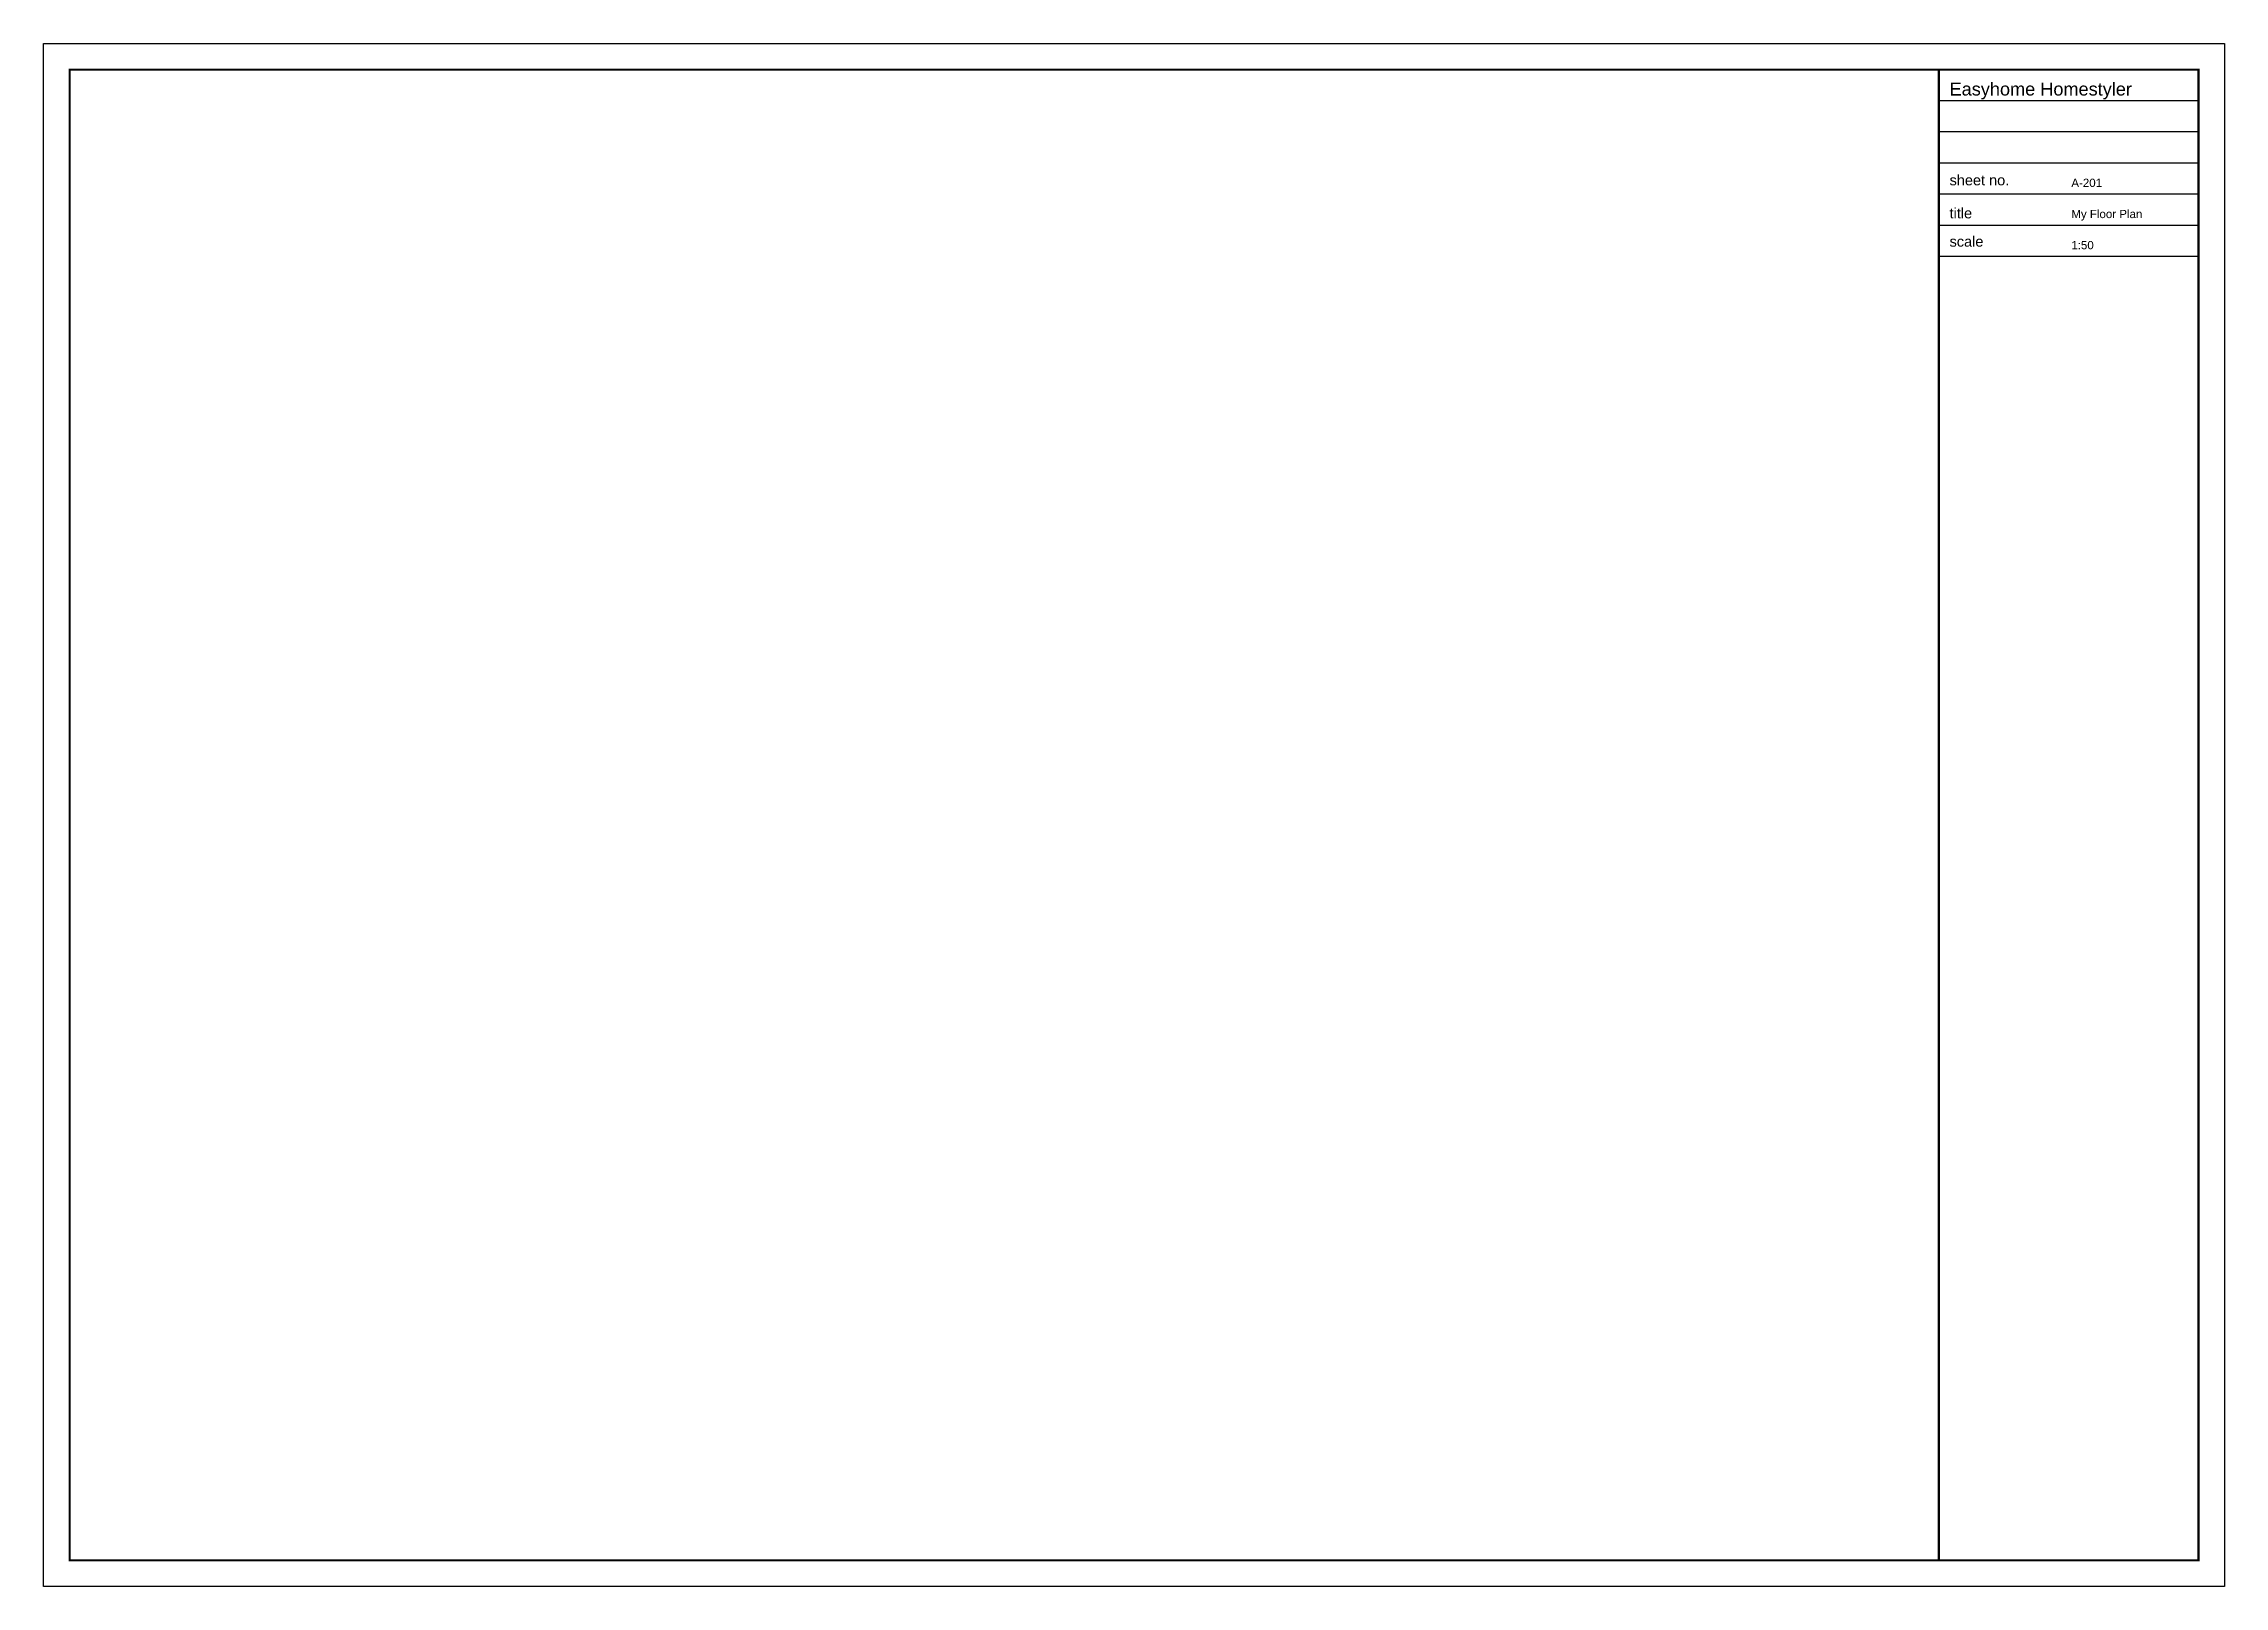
# Paper-space layout 'Floor Plan' of a CAD drawing. Header units: millimetres. Extents: x 0 to 420, y 0 to 297.
import ezdxf

# ---------------------------------------------------------------- set-up
doc = ezdxf.new("R2010")
doc.units = ezdxf.units.MM
doc.header["$LTSCALE"] = 10
doc.layers.add('W-TITL-TEXT', color=30, linetype='Continuous')
doc.layers.add('W-VIEW', color=7, linetype='Continuous', plot=False)
doc.styles.add('h-arial2', font='Arial.ttf')
doc.styles.get("Standard").update_dxf_attribs({"font": 'Arial.ttf'})

# ---------------------------------------------------------------- blocks, each defined once
blk = doc.blocks.new('home_title_block_A3')
at = {"color": 4}
for p in [(5, 4.98), (14.04, 292)]:
    blk.add_line(p, (5, 292), dxfattribs=at)
at = {"color": 153, "ltscale": 500}
for p, q in [((415, 286), (365, 286)), ((415, 280), (365, 280)), ((415, 274), (365, 274)), ((415, 268), (365, 268)), ((415, 262), (365, 262)), ((415, 256), (365, 256))]:
    blk.add_line(p, q, dxfattribs=at)
at = {"color": 4, "ltscale": 2}
blk.add_line((13.27, 4.98), (5, 4.98), dxfattribs=at)
blk.add_lwpolyline([(0, 297), (420, 297), (420, 0), (0, 0)], close=True)
at = {"color": 2}
blk.add_lwpolyline([(415, 5, 0.462, 0.462, 0), (415, 292, 0.385, 0.385, 0), (5, 292, 0.385, 0.385, 0), (5, 4.98, 0.385, 0.385, 0), (415, 5, 0.385, 0.385, 0)], format="xyseb", dxfattribs=at)
at = {"color": 2, "const_width": 0.462}
blk.add_lwpolyline([(365, 5), (365, 292)], dxfattribs=at)
blk.add_lwpolyline([(365, 5), (365, 292)], dxfattribs=at)
at = {"color": 2, "linetype": 'Continuous', "const_width": 0.385}
blk.add_lwpolyline([(12.27, 4.48), (12.27, 4.48)], dxfattribs=at)
at = {"layer": 'W-TITL-TEXT', "linetype": 'ByBlock', "attachment_point": 1, "style": 'h-arial2'}
for s, insert, char_height, width in [('{\\C30;Easyhome Homestyler}', (367.07, 289.51, 2.45), 2.5, 50), ('{\\C30;sheet no.}', (367.07, 271.72, 2.45), 2, 47.9251), ('{\\C30;title}', (367.07, 265.36, 2.45), 2, 47.9251), ('{\\C30;scale}', (367.07, 259.91, 2.45), 2, 47.9251)]:
    blk.add_mtext(s, dxfattribs=dict(at, insert=insert, char_height=char_height, width=width))

psp = doc.layouts.new('Floor Plan')

# ---------------------------------------------------------------- block references
at = {"color": 0, "linetype": 'ByBlock'}
psp.add_blockref('home_title_block_A3', (0, 0), dxfattribs=at)

# ---------------------------------------------------------------- texts
at = {"char_height": 1.5875, "attachment_point": 1}
for s, insert in [('A-201', (390.525, 271)), ('My Floor Plan', (390.525, 265)), ('1:50', (390.525, 259))]:
    psp.add_mtext(s, dxfattribs=dict(at, insert=insert))

# ---------------------------------------------------------------- viewports
at = {"layer": 'W-VIEW', "view_target_point": (40000, 24000)}
vp = psp.add_viewport(center=(185, 148.5), size=(360, 287), view_center_point=(0, 0), view_height=14350, dxfattribs=at)
vp.frozen_layers = ['W-VIEW']

doc.saveas('drawing.dxf')
